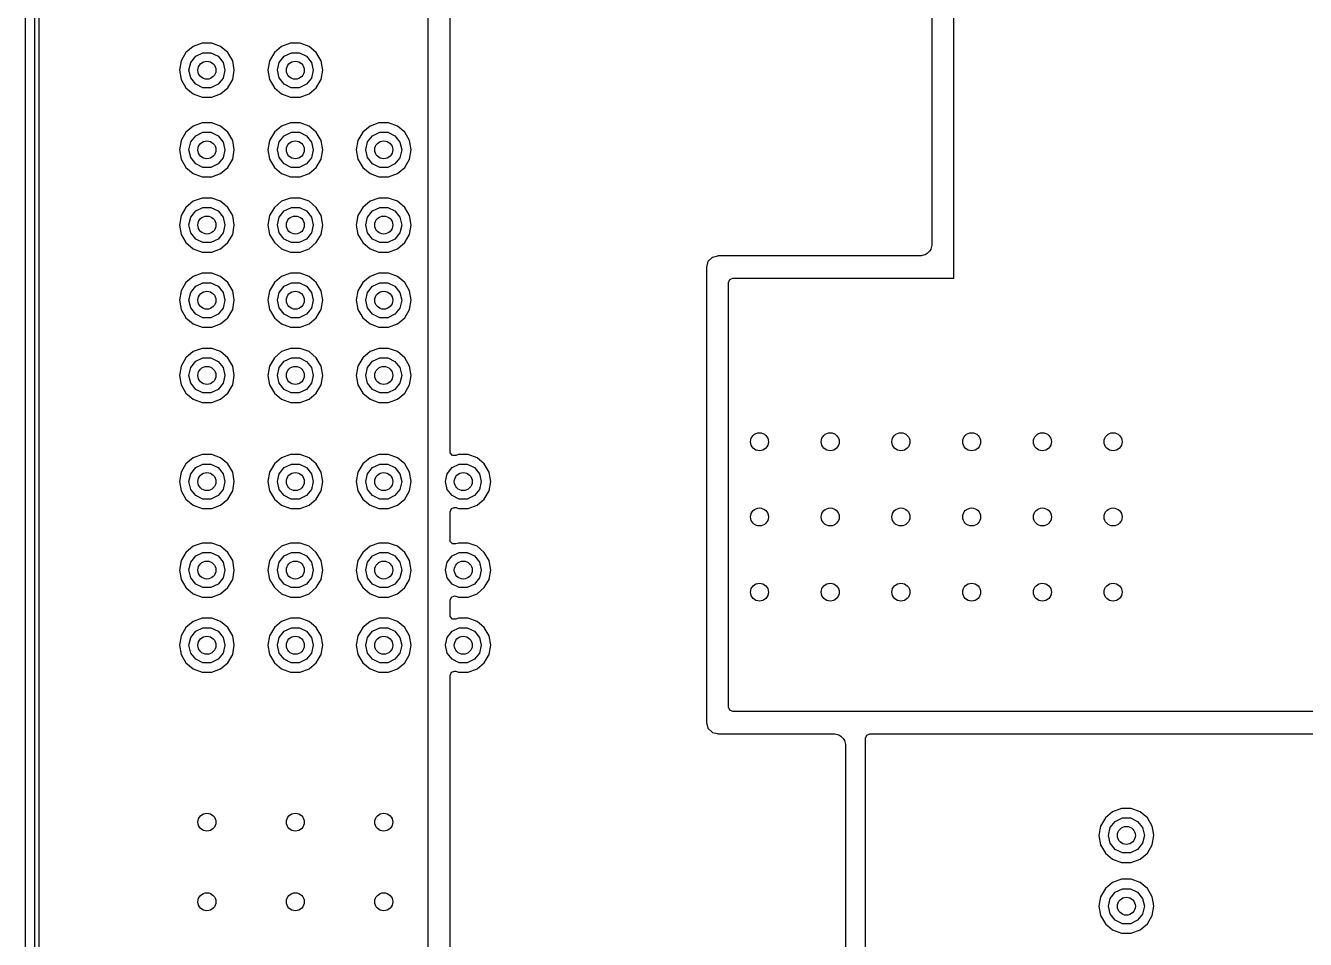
# Model space of a CAD drawing. Extents: x 2.01 to 4.77, y -4.11 to -1.35.
# Drawn here: x 2.014 to 2.584, y -2.916 to -2.51 of the extents above; entities that cross this region are included whole.
import ezdxf

# ---------------------------------------------------------------- set-up
doc = ezdxf.new("R2010")
doc.units = 0
doc.header["$MEASUREMENT"] = 0
doc.layers.add('BLACK', color=7, linetype='CONTINUOUS')

msp = doc.modelspace()

# ---------------------------------------------------------------- linework, layer by layer
at = {"layer": 'BLACK', "linetype": 'CONTINUOUS'}
for p, q in [((2.01374, -3.95082), (2.01374, -1.51381)), ((2.01768, -1.51381), (2.01768, -3.95082)), ((2.01971, -3.94988), (2.01971, -1.51476)), ((2.41733, -2.48025), (2.41732, -2.60695)), ((2.42717, -2.62205), (2.42717, -2.48621)), ((2.19291, -2.49177), (2.19291, -3.18152)), ((2.20276, -2.69916), (2.20276, -2.49823)), ((2.08839, -2.51896), (2.08514, -2.52168)), ((2.09237, -2.51751), (2.08839, -2.51896)), ((2.09661, -2.51751), (2.09237, -2.51751)), ((2.10059, -2.51896), (2.09661, -2.51751)), ((2.10384, -2.52168), (2.10059, -2.51896)), ((2.12776, -2.51896), (2.12451, -2.52168)), ((2.13174, -2.51751), (2.12776, -2.51896)), ((2.13598, -2.51751), (2.13174, -2.51751)), ((2.13996, -2.51896), (2.13598, -2.51751)), ((2.14321, -2.52168), (2.13996, -2.51896)), ((2.08514, -2.52168), (2.08302, -2.52535)), ((2.08729, -2.52605), (2.08951, -2.52327)), ((2.08951, -2.52327), (2.09272, -2.52173)), ((2.09272, -2.52173), (2.09627, -2.52173)), ((2.09627, -2.52173), (2.09948, -2.52328)), ((2.09948, -2.52328), (2.1017, -2.52606)), ((2.10596, -2.52535), (2.10384, -2.52168)), ((2.12451, -2.52168), (2.12239, -2.52535)), ((2.12666, -2.52605), (2.12888, -2.52327)), ((2.12888, -2.52327), (2.13209, -2.52173)), ((2.13209, -2.52173), (2.13564, -2.52173)), ((2.13564, -2.52173), (2.13885, -2.52328)), ((2.13885, -2.52328), (2.14107, -2.52606)), ((2.14533, -2.52535), (2.14321, -2.52168)), ((2.08302, -2.52535), (2.08228, -2.52953)), ((2.08228, -2.52953), (2.08302, -2.5337)), ((2.08649, -2.52951), (2.08729, -2.52605)), ((2.08727, -2.53298), (2.08649, -2.52951)), ((2.10249, -2.52956), (2.10168, -2.53302)), ((2.1017, -2.52606), (2.10249, -2.52953)), ((2.10249, -2.52953), (2.10249, -2.52956)), ((2.10669, -2.52953), (2.10596, -2.52535)), ((2.10596, -2.5337), (2.10669, -2.52953)), ((2.12239, -2.52535), (2.12165, -2.52953)), ((2.12165, -2.52953), (2.12239, -2.5337)), ((2.12586, -2.52951), (2.12666, -2.52605)), ((2.12664, -2.53298), (2.12586, -2.52951)), ((2.14186, -2.52956), (2.14105, -2.53302)), ((2.14107, -2.52606), (2.14186, -2.52953)), ((2.14186, -2.52953), (2.14186, -2.52956)), ((2.14606, -2.52953), (2.14533, -2.52535)), ((2.14533, -2.5337), (2.14606, -2.52953)), ((2.08302, -2.5337), (2.08514, -2.53737)), ((2.08949, -2.53577), (2.08727, -2.53298)), ((2.09269, -2.53732), (2.08949, -2.53577)), ((2.09946, -2.5358), (2.09625, -2.53733)), ((2.10168, -2.53302), (2.09946, -2.5358)), ((2.10384, -2.53737), (2.10596, -2.5337)), ((2.12239, -2.5337), (2.12451, -2.53737)), ((2.12886, -2.53577), (2.12664, -2.53298)), ((2.13206, -2.53732), (2.12886, -2.53577)), ((2.13883, -2.5358), (2.13562, -2.53733)), ((2.14105, -2.53302), (2.13883, -2.5358)), ((2.14321, -2.53737), (2.14533, -2.5337)), ((2.08514, -2.53737), (2.08839, -2.5401)), ((2.08839, -2.5401), (2.09237, -2.54155)), ((2.09237, -2.54155), (2.09661, -2.54155)), ((2.09625, -2.53733), (2.09269, -2.53732)), ((2.09661, -2.54155), (2.10059, -2.5401)), ((2.10059, -2.5401), (2.10384, -2.53737)), ((2.12451, -2.53737), (2.12776, -2.5401)), ((2.12776, -2.5401), (2.13174, -2.54155)), ((2.13174, -2.54155), (2.13598, -2.54155)), ((2.13562, -2.53733), (2.13206, -2.53732)), ((2.13598, -2.54155), (2.13996, -2.5401)), ((2.13996, -2.5401), (2.14321, -2.53737)), ((2.09237, -2.55294), (2.08839, -2.55439)), ((2.09661, -2.55294), (2.09237, -2.55294)), ((2.10059, -2.55439), (2.09661, -2.55294)), ((2.13174, -2.55294), (2.12776, -2.55439)), ((2.13598, -2.55294), (2.13174, -2.55294)), ((2.13996, -2.55439), (2.13598, -2.55294)), ((2.17111, -2.55294), (2.16713, -2.55439)), ((2.17535, -2.55294), (2.17111, -2.55294)), ((2.17933, -2.55439), (2.17535, -2.55294)), ((2.08514, -2.55712), (2.08302, -2.56079)), ((2.08839, -2.55439), (2.08514, -2.55712)), ((2.08729, -2.56148), (2.08951, -2.5587)), ((2.08951, -2.5587), (2.09272, -2.55716)), ((2.09272, -2.55716), (2.09627, -2.55716)), ((2.09627, -2.55716), (2.09948, -2.55871)), ((2.09948, -2.55871), (2.1017, -2.56149)), ((2.10384, -2.55712), (2.10059, -2.55439)), ((2.10596, -2.56079), (2.10384, -2.55712)), ((2.12451, -2.55712), (2.12239, -2.56079)), ((2.12776, -2.55439), (2.12451, -2.55712)), ((2.12666, -2.56148), (2.12888, -2.5587)), ((2.12888, -2.5587), (2.13209, -2.55716)), ((2.13209, -2.55716), (2.13564, -2.55716)), ((2.13564, -2.55716), (2.13885, -2.55871)), ((2.13885, -2.55871), (2.14107, -2.56149)), ((2.14321, -2.55712), (2.13996, -2.55439)), ((2.14533, -2.56079), (2.14321, -2.55712)), ((2.16388, -2.55712), (2.16176, -2.56079)), ((2.16713, -2.55439), (2.16388, -2.55712)), ((2.16603, -2.56148), (2.16825, -2.5587)), ((2.16825, -2.5587), (2.17146, -2.55716)), ((2.17146, -2.55716), (2.17501, -2.55716)), ((2.17501, -2.55716), (2.17822, -2.55871)), ((2.17822, -2.55871), (2.18044, -2.56149)), ((2.18258, -2.55712), (2.17933, -2.55439)), ((2.1847, -2.56079), (2.18258, -2.55712)), ((2.08302, -2.56079), (2.08228, -2.56496)), ((2.08649, -2.56495), (2.08729, -2.56148)), ((2.1017, -2.56149), (2.10249, -2.56496)), ((2.10669, -2.56496), (2.10596, -2.56079)), ((2.12239, -2.56079), (2.12165, -2.56496)), ((2.12586, -2.56495), (2.12666, -2.56148)), ((2.14107, -2.56149), (2.14186, -2.56496)), ((2.14606, -2.56496), (2.14533, -2.56079)), ((2.16176, -2.56079), (2.16102, -2.56496)), ((2.16523, -2.56495), (2.16603, -2.56148)), ((2.18044, -2.56149), (2.18123, -2.56496)), ((2.18543, -2.56496), (2.1847, -2.56079)), ((2.08228, -2.56496), (2.08302, -2.56914)), ((2.08302, -2.56914), (2.08514, -2.57281)), ((2.08727, -2.56842), (2.08649, -2.56495)), ((2.08949, -2.5712), (2.08727, -2.56842)), ((2.10168, -2.56846), (2.09946, -2.57123)), ((2.10249, -2.56499), (2.10168, -2.56846)), ((2.10249, -2.56496), (2.10249, -2.56499)), ((2.10384, -2.57281), (2.10596, -2.56914)), ((2.10596, -2.56914), (2.10669, -2.56496)), ((2.12165, -2.56496), (2.12239, -2.56914)), ((2.12239, -2.56914), (2.12451, -2.57281)), ((2.12664, -2.56842), (2.12586, -2.56495)), ((2.12886, -2.5712), (2.12664, -2.56842)), ((2.14105, -2.56846), (2.13883, -2.57123)), ((2.14186, -2.56499), (2.14105, -2.56846)), ((2.14186, -2.56496), (2.14186, -2.56499)), ((2.14321, -2.57281), (2.14533, -2.56914)), ((2.14533, -2.56914), (2.14606, -2.56496)), ((2.16102, -2.56496), (2.16176, -2.56914)), ((2.16176, -2.56914), (2.16388, -2.57281)), ((2.16601, -2.56842), (2.16523, -2.56495)), ((2.16823, -2.5712), (2.16601, -2.56842)), ((2.18042, -2.56846), (2.1782, -2.57123)), ((2.18123, -2.56499), (2.18042, -2.56846)), ((2.18123, -2.56496), (2.18123, -2.56499)), ((2.18258, -2.57281), (2.1847, -2.56914)), ((2.1847, -2.56914), (2.18543, -2.56496)), ((2.08514, -2.57281), (2.08839, -2.57553)), ((2.08839, -2.57553), (2.09237, -2.57698)), ((2.09269, -2.57276), (2.08949, -2.5712)), ((2.09625, -2.57276), (2.09269, -2.57276)), ((2.09946, -2.57123), (2.09625, -2.57276)), ((2.09661, -2.57698), (2.10059, -2.57553)), ((2.10059, -2.57553), (2.10384, -2.57281)), ((2.12451, -2.57281), (2.12776, -2.57553)), ((2.12776, -2.57553), (2.13174, -2.57698)), ((2.13206, -2.57276), (2.12886, -2.5712)), ((2.13562, -2.57276), (2.13206, -2.57276)), ((2.13883, -2.57123), (2.13562, -2.57276)), ((2.13598, -2.57698), (2.13996, -2.57553)), ((2.13996, -2.57553), (2.14321, -2.57281)), ((2.16388, -2.57281), (2.16713, -2.57553)), ((2.16713, -2.57553), (2.17111, -2.57698)), ((2.17143, -2.57276), (2.16823, -2.5712)), ((2.17499, -2.57276), (2.17143, -2.57276)), ((2.1782, -2.57123), (2.17499, -2.57276)), ((2.17535, -2.57698), (2.17933, -2.57553)), ((2.17933, -2.57553), (2.18258, -2.57281)), ((2.09237, -2.57698), (2.09661, -2.57698)), ((2.13174, -2.57698), (2.13598, -2.57698)), ((2.17111, -2.57698), (2.17535, -2.57698)), ((2.09237, -2.58641), (2.08839, -2.58786)), ((2.09661, -2.58641), (2.09237, -2.58641)), ((2.10059, -2.58786), (2.09661, -2.58641)), ((2.13174, -2.58641), (2.12776, -2.58786)), ((2.13598, -2.58641), (2.13174, -2.58641)), ((2.13996, -2.58786), (2.13598, -2.58641)), ((2.17111, -2.58641), (2.16713, -2.58786)), ((2.17535, -2.58641), (2.17111, -2.58641)), ((2.17933, -2.58786), (2.17535, -2.58641)), ((2.08514, -2.59058), (2.08302, -2.59425)), ((2.08839, -2.58786), (2.08514, -2.59058)), ((2.08729, -2.59494), (2.08951, -2.59216)), ((2.08951, -2.59216), (2.09272, -2.59062)), ((2.09272, -2.59062), (2.09627, -2.59063)), ((2.09627, -2.59063), (2.09948, -2.59217)), ((2.09948, -2.59217), (2.1017, -2.59496)), ((2.10384, -2.59058), (2.10059, -2.58786)), ((2.10596, -2.59425), (2.10384, -2.59058)), ((2.12451, -2.59058), (2.12239, -2.59425)), ((2.12776, -2.58786), (2.12451, -2.59058)), ((2.12666, -2.59494), (2.12888, -2.59216)), ((2.12888, -2.59216), (2.13209, -2.59062)), ((2.13209, -2.59062), (2.13564, -2.59063)), ((2.13564, -2.59063), (2.13885, -2.59217)), ((2.13885, -2.59217), (2.14107, -2.59496)), ((2.14321, -2.59058), (2.13996, -2.58786)), ((2.14533, -2.59425), (2.14321, -2.59058)), ((2.16388, -2.59058), (2.16176, -2.59425)), ((2.16713, -2.58786), (2.16388, -2.59058)), ((2.16603, -2.59494), (2.16825, -2.59216)), ((2.16825, -2.59216), (2.17146, -2.59062)), ((2.17146, -2.59062), (2.17501, -2.59063)), ((2.17501, -2.59063), (2.17822, -2.59217)), ((2.17822, -2.59217), (2.18044, -2.59496)), ((2.18258, -2.59058), (2.17933, -2.58786)), ((2.1847, -2.59425), (2.18258, -2.59058)), ((2.08302, -2.59425), (2.08228, -2.59843)), ((2.08228, -2.59843), (2.08302, -2.6026)), ((2.08649, -2.59841), (2.08729, -2.59494)), ((2.08727, -2.60188), (2.08649, -2.59841)), ((2.10249, -2.59845), (2.10168, -2.60192)), ((2.1017, -2.59496), (2.10249, -2.59843)), ((2.10249, -2.59843), (2.10249, -2.59845)), ((2.10669, -2.59843), (2.10596, -2.59425)), ((2.10596, -2.6026), (2.10669, -2.59843)), ((2.12239, -2.59425), (2.12165, -2.59843)), ((2.12165, -2.59843), (2.12239, -2.6026)), ((2.12586, -2.59841), (2.12666, -2.59494)), ((2.12664, -2.60188), (2.12586, -2.59841)), ((2.14186, -2.59845), (2.14105, -2.60192)), ((2.14107, -2.59496), (2.14186, -2.59843)), ((2.14186, -2.59843), (2.14186, -2.59845)), ((2.14606, -2.59843), (2.14533, -2.59425)), ((2.14533, -2.6026), (2.14606, -2.59843)), ((2.16176, -2.59425), (2.16102, -2.59843)), ((2.16102, -2.59843), (2.16176, -2.6026)), ((2.16523, -2.59841), (2.16603, -2.59494)), ((2.16601, -2.60188), (2.16523, -2.59841)), ((2.18123, -2.59845), (2.18042, -2.60192)), ((2.18044, -2.59496), (2.18123, -2.59843)), ((2.18123, -2.59843), (2.18123, -2.59845)), ((2.18543, -2.59843), (2.1847, -2.59425)), ((2.1847, -2.6026), (2.18543, -2.59843)), ((2.08302, -2.6026), (2.08514, -2.60627)), ((2.08949, -2.60467), (2.08727, -2.60188)), ((2.10168, -2.60192), (2.09946, -2.60469)), ((2.10384, -2.60627), (2.10596, -2.6026)), ((2.12239, -2.6026), (2.12451, -2.60627)), ((2.12886, -2.60467), (2.12664, -2.60188)), ((2.14105, -2.60192), (2.13883, -2.60469)), ((2.14321, -2.60627), (2.14533, -2.6026)), ((2.16176, -2.6026), (2.16388, -2.60627)), ((2.16823, -2.60467), (2.16601, -2.60188)), ((2.18042, -2.60192), (2.1782, -2.60469)), ((2.18258, -2.60627), (2.1847, -2.6026)), ((2.08514, -2.60627), (2.08839, -2.609)), ((2.08839, -2.609), (2.09237, -2.61044)), ((2.09269, -2.60622), (2.08949, -2.60467)), ((2.09625, -2.60623), (2.09269, -2.60622)), ((2.09946, -2.60469), (2.09625, -2.60623)), ((2.09661, -2.61044), (2.10059, -2.609)), ((2.10059, -2.609), (2.10384, -2.60627)), ((2.12451, -2.60627), (2.12776, -2.609)), ((2.12776, -2.609), (2.13174, -2.61044)), ((2.13206, -2.60622), (2.12886, -2.60467)), ((2.13562, -2.60623), (2.13206, -2.60622)), ((2.13883, -2.60469), (2.13562, -2.60623)), ((2.13598, -2.61044), (2.13996, -2.609)), ((2.13996, -2.609), (2.14321, -2.60627)), ((2.16388, -2.60627), (2.16713, -2.609)), ((2.16713, -2.609), (2.17111, -2.61044)), ((2.17143, -2.60622), (2.16823, -2.60467)), ((2.17499, -2.60623), (2.17143, -2.60622)), ((2.1782, -2.60469), (2.17499, -2.60623)), ((2.17535, -2.61044), (2.17933, -2.609)), ((2.17933, -2.609), (2.18258, -2.60627)), ((2.41628, -2.61008), (2.41519, -2.61116)), ((2.41679, -2.6092), (2.41628, -2.61008)), ((2.41726, -2.60745), (2.41679, -2.6092)), ((2.41732, -2.60695), (2.41726, -2.60745)), ((2.09237, -2.61044), (2.09661, -2.61044)), ((2.13174, -2.61044), (2.13598, -2.61044)), ((2.17111, -2.61044), (2.17535, -2.61044)), ((2.31761, -2.6147), (2.31694, -2.6172)), ((2.31944, -2.61287), (2.31761, -2.6147)), ((2.31969, -2.61281), (2.31944, -2.61287)), ((2.32181, -2.61224), (2.31969, -2.61281)), ((2.32194, -2.6122), (2.32181, -2.61224)), ((2.32181, -2.61224), (2.32181, -2.61224)), ((2.35199, -2.6122), (2.32194, -2.6122)), ((2.41206, -2.6122), (2.35199, -2.6122)), ((2.41257, -2.61214), (2.41206, -2.6122)), ((2.41366, -2.61185), (2.41257, -2.61214)), ((2.41432, -2.61167), (2.41366, -2.61185)), ((2.41519, -2.61116), (2.41432, -2.61167)), ((2.08839, -2.62132), (2.08514, -2.62404)), ((2.09237, -2.61987), (2.08839, -2.62132)), ((2.09661, -2.61987), (2.09237, -2.61987)), ((2.10059, -2.62132), (2.09661, -2.61987)), ((2.10384, -2.62404), (2.10059, -2.62132)), ((2.12776, -2.62132), (2.12451, -2.62404)), ((2.13174, -2.61987), (2.12776, -2.62132)), ((2.13598, -2.61987), (2.13174, -2.61987)), ((2.13996, -2.62132), (2.13598, -2.61987)), ((2.14321, -2.62404), (2.13996, -2.62132)), ((2.16713, -2.62132), (2.16388, -2.62404)), ((2.17111, -2.61987), (2.16713, -2.62132)), ((2.17535, -2.61987), (2.17111, -2.61987)), ((2.17933, -2.62132), (2.17535, -2.61987)), ((2.18258, -2.62404), (2.17933, -2.62132)), ((2.31694, -2.61733), (2.31693, -2.79749)), ((2.31694, -2.6172), (2.31694, -2.61733)), ((2.08514, -2.62404), (2.08302, -2.62772)), ((2.08729, -2.62841), (2.08951, -2.62563)), ((2.08951, -2.62563), (2.09272, -2.62409)), ((2.09272, -2.62409), (2.09627, -2.62409)), ((2.09627, -2.62409), (2.09948, -2.62564)), ((2.09948, -2.62564), (2.1017, -2.62842)), ((2.10596, -2.62772), (2.10384, -2.62404)), ((2.12451, -2.62404), (2.12239, -2.62772)), ((2.12666, -2.62841), (2.12888, -2.62563)), ((2.12888, -2.62563), (2.13209, -2.62409)), ((2.13209, -2.62409), (2.13564, -2.62409)), ((2.13564, -2.62409), (2.13885, -2.62564)), ((2.13885, -2.62564), (2.14107, -2.62842)), ((2.14533, -2.62772), (2.14321, -2.62404)), ((2.16388, -2.62404), (2.16176, -2.62772)), ((2.16603, -2.62841), (2.16825, -2.62563)), ((2.16825, -2.62563), (2.17146, -2.62409)), ((2.17146, -2.62409), (2.17501, -2.62409)), ((2.17501, -2.62409), (2.17822, -2.62564)), ((2.17822, -2.62564), (2.18044, -2.62842)), ((2.1847, -2.62772), (2.18258, -2.62404)), ((2.32677, -2.62401), (2.32735, -2.62262)), ((2.32677, -2.69882), (2.32677, -2.62401)), ((2.32735, -2.62262), (2.32873, -2.62205)), ((2.32873, -2.62205), (2.42717, -2.62205)), ((2.08302, -2.62772), (2.08228, -2.63189)), ((2.08228, -2.63189), (2.08302, -2.63606)), ((2.08649, -2.63188), (2.08729, -2.62841)), ((2.08727, -2.63535), (2.08649, -2.63188)), ((2.10249, -2.63192), (2.10168, -2.63538)), ((2.1017, -2.62842), (2.10249, -2.63189)), ((2.10249, -2.63189), (2.10249, -2.63192)), ((2.10669, -2.63189), (2.10596, -2.62772)), ((2.10596, -2.63606), (2.10669, -2.63189)), ((2.12239, -2.62772), (2.12165, -2.63189)), ((2.12165, -2.63189), (2.12239, -2.63606)), ((2.12586, -2.63188), (2.12666, -2.62841)), ((2.12664, -2.63535), (2.12586, -2.63188)), ((2.14186, -2.63192), (2.14105, -2.63538)), ((2.14107, -2.62842), (2.14186, -2.63189)), ((2.14186, -2.63189), (2.14186, -2.63192)), ((2.14606, -2.63189), (2.14533, -2.62772)), ((2.14533, -2.63606), (2.14606, -2.63189)), ((2.16176, -2.62772), (2.16102, -2.63189)), ((2.16102, -2.63189), (2.16176, -2.63606)), ((2.16523, -2.63188), (2.16603, -2.62841)), ((2.16601, -2.63535), (2.16523, -2.63188)), ((2.18123, -2.63192), (2.18042, -2.63538)), ((2.18044, -2.62842), (2.18123, -2.63189)), ((2.18123, -2.63189), (2.18123, -2.63192)), ((2.18543, -2.63189), (2.1847, -2.62772)), ((2.1847, -2.63606), (2.18543, -2.63189)), ((2.08302, -2.63606), (2.08514, -2.63974)), ((2.08949, -2.63813), (2.08727, -2.63535)), ((2.09269, -2.63968), (2.08949, -2.63813)), ((2.09946, -2.63816), (2.09625, -2.63969)), ((2.10168, -2.63538), (2.09946, -2.63816)), ((2.10384, -2.63974), (2.10596, -2.63606)), ((2.12239, -2.63606), (2.12451, -2.63974)), ((2.12886, -2.63813), (2.12664, -2.63535)), ((2.13206, -2.63968), (2.12886, -2.63813)), ((2.13883, -2.63816), (2.13562, -2.63969)), ((2.14105, -2.63538), (2.13883, -2.63816)), ((2.14321, -2.63974), (2.14533, -2.63606)), ((2.16176, -2.63606), (2.16388, -2.63974)), ((2.16823, -2.63813), (2.16601, -2.63535)), ((2.17143, -2.63968), (2.16823, -2.63813)), ((2.1782, -2.63816), (2.17499, -2.63969)), ((2.18042, -2.63538), (2.1782, -2.63816)), ((2.18258, -2.63974), (2.1847, -2.63606)), ((2.08514, -2.63974), (2.08839, -2.64246)), ((2.08839, -2.64246), (2.09237, -2.64391)), ((2.09237, -2.64391), (2.09661, -2.64391)), ((2.09625, -2.63969), (2.09269, -2.63968)), ((2.09661, -2.64391), (2.10059, -2.64246)), ((2.10059, -2.64246), (2.10384, -2.63974)), ((2.12451, -2.63974), (2.12776, -2.64246)), ((2.12776, -2.64246), (2.13174, -2.64391)), ((2.13174, -2.64391), (2.13598, -2.64391)), ((2.13562, -2.63969), (2.13206, -2.63968)), ((2.13598, -2.64391), (2.13996, -2.64246)), ((2.13996, -2.64246), (2.14321, -2.63974)), ((2.16388, -2.63974), (2.16713, -2.64246)), ((2.16713, -2.64246), (2.17111, -2.64391)), ((2.17111, -2.64391), (2.17535, -2.64391)), ((2.17499, -2.63969), (2.17143, -2.63968)), ((2.17535, -2.64391), (2.17933, -2.64246)), ((2.17933, -2.64246), (2.18258, -2.63974)), ((2.08839, -2.65478), (2.08514, -2.65751)), ((2.09237, -2.65333), (2.08839, -2.65478)), ((2.09661, -2.65333), (2.09237, -2.65333)), ((2.10059, -2.65478), (2.09661, -2.65333)), ((2.10384, -2.65751), (2.10059, -2.65478)), ((2.12776, -2.65478), (2.12451, -2.65751)), ((2.13174, -2.65333), (2.12776, -2.65478)), ((2.13598, -2.65333), (2.13174, -2.65333)), ((2.13996, -2.65478), (2.13598, -2.65333)), ((2.14321, -2.65751), (2.13996, -2.65478)), ((2.16713, -2.65478), (2.16388, -2.65751)), ((2.17111, -2.65333), (2.16713, -2.65478)), ((2.17535, -2.65333), (2.17111, -2.65333)), ((2.17933, -2.65478), (2.17535, -2.65333)), ((2.18258, -2.65751), (2.17933, -2.65478)), ((2.08302, -2.66118), (2.08228, -2.66535)), ((2.08514, -2.65751), (2.08302, -2.66118)), ((2.08729, -2.66187), (2.08951, -2.65909)), ((2.08951, -2.65909), (2.09272, -2.65755)), ((2.09272, -2.65755), (2.09627, -2.65756)), ((2.09627, -2.65756), (2.09948, -2.6591)), ((2.09948, -2.6591), (2.1017, -2.66189)), ((2.10596, -2.66118), (2.10384, -2.65751)), ((2.10669, -2.66535), (2.10596, -2.66118)), ((2.12239, -2.66118), (2.12165, -2.66535)), ((2.12451, -2.65751), (2.12239, -2.66118)), ((2.12666, -2.66187), (2.12888, -2.65909)), ((2.12888, -2.65909), (2.13209, -2.65755)), ((2.13209, -2.65755), (2.13564, -2.65756)), ((2.13564, -2.65756), (2.13885, -2.6591)), ((2.13885, -2.6591), (2.14107, -2.66189)), ((2.14533, -2.66118), (2.14321, -2.65751)), ((2.14606, -2.66535), (2.14533, -2.66118)), ((2.16176, -2.66118), (2.16102, -2.66535)), ((2.16388, -2.65751), (2.16176, -2.66118)), ((2.16603, -2.66187), (2.16825, -2.65909)), ((2.16825, -2.65909), (2.17146, -2.65755)), ((2.17146, -2.65755), (2.17501, -2.65756)), ((2.17501, -2.65756), (2.17822, -2.6591)), ((2.17822, -2.6591), (2.18044, -2.66189)), ((2.1847, -2.66118), (2.18258, -2.65751)), ((2.18543, -2.66535), (2.1847, -2.66118)), ((2.08228, -2.66535), (2.08302, -2.66953)), ((2.08649, -2.66534), (2.08729, -2.66187)), ((2.08727, -2.66881), (2.08649, -2.66534)), ((2.10249, -2.66538), (2.10168, -2.66885)), ((2.1017, -2.66189), (2.10249, -2.66535)), ((2.10249, -2.66535), (2.10249, -2.66538)), ((2.10596, -2.66953), (2.10669, -2.66535)), ((2.12165, -2.66535), (2.12239, -2.66953)), ((2.12586, -2.66534), (2.12666, -2.66187)), ((2.12664, -2.66881), (2.12586, -2.66534)), ((2.14186, -2.66538), (2.14105, -2.66885)), ((2.14107, -2.66189), (2.14186, -2.66535)), ((2.14186, -2.66535), (2.14186, -2.66538)), ((2.14533, -2.66953), (2.14606, -2.66535)), ((2.16102, -2.66535), (2.16176, -2.66953)), ((2.16523, -2.66534), (2.16603, -2.66187)), ((2.16601, -2.66881), (2.16523, -2.66534)), ((2.18123, -2.66538), (2.18042, -2.66885)), ((2.18044, -2.66189), (2.18123, -2.66535)), ((2.18123, -2.66535), (2.18123, -2.66538)), ((2.1847, -2.66953), (2.18543, -2.66535)), ((2.08302, -2.66953), (2.08514, -2.6732)), ((2.08949, -2.6716), (2.08727, -2.66881)), ((2.09269, -2.67315), (2.08949, -2.6716)), ((2.09946, -2.67162), (2.09625, -2.67316)), ((2.10168, -2.66885), (2.09946, -2.67162)), ((2.10384, -2.6732), (2.10596, -2.66953)), ((2.12239, -2.66953), (2.12451, -2.6732)), ((2.12886, -2.6716), (2.12664, -2.66881)), ((2.13206, -2.67315), (2.12886, -2.6716)), ((2.13883, -2.67162), (2.13562, -2.67316)), ((2.14105, -2.66885), (2.13883, -2.67162)), ((2.14321, -2.6732), (2.14533, -2.66953)), ((2.16176, -2.66953), (2.16388, -2.6732)), ((2.16823, -2.6716), (2.16601, -2.66881)), ((2.17143, -2.67315), (2.16823, -2.6716)), ((2.1782, -2.67162), (2.17499, -2.67316)), ((2.18042, -2.66885), (2.1782, -2.67162)), ((2.18258, -2.6732), (2.1847, -2.66953)), ((2.08514, -2.6732), (2.08839, -2.67592)), ((2.08839, -2.67592), (2.09237, -2.67737)), ((2.09237, -2.67737), (2.09661, -2.67737)), ((2.09625, -2.67316), (2.09269, -2.67315)), ((2.09661, -2.67737), (2.10059, -2.67592)), ((2.10059, -2.67592), (2.10384, -2.6732)), ((2.12451, -2.6732), (2.12776, -2.67592)), ((2.12776, -2.67592), (2.13174, -2.67737)), ((2.13174, -2.67737), (2.13598, -2.67737)), ((2.13562, -2.67316), (2.13206, -2.67315)), ((2.13598, -2.67737), (2.13996, -2.67592)), ((2.13996, -2.67592), (2.14321, -2.6732)), ((2.16388, -2.6732), (2.16713, -2.67592)), ((2.16713, -2.67592), (2.17111, -2.67737)), ((2.17111, -2.67737), (2.17535, -2.67737)), ((2.17499, -2.67316), (2.17143, -2.67315)), ((2.17535, -2.67737), (2.17933, -2.67592)), ((2.17933, -2.67592), (2.18258, -2.6732)), ((2.09237, -2.70058), (2.08839, -2.70203)), ((2.09661, -2.70058), (2.09237, -2.70058)), ((2.10059, -2.70203), (2.09661, -2.70058)), ((2.13174, -2.70058), (2.12776, -2.70203)), ((2.13598, -2.70058), (2.13174, -2.70058)), ((2.13996, -2.70203), (2.13598, -2.70058)), ((2.17111, -2.70058), (2.16713, -2.70203)), ((2.17535, -2.70058), (2.17111, -2.70058)), ((2.17933, -2.70203), (2.17535, -2.70058)), ((2.20287, -2.69983), (2.20276, -2.69916)), ((2.20389, -2.70093), (2.20287, -2.69983)), ((2.20539, -2.701), (2.20389, -2.70093)), ((2.20654, -2.70058), (2.20539, -2.701)), ((2.21078, -2.70058), (2.20654, -2.70058)), ((2.21476, -2.70203), (2.21078, -2.70058)), ((2.32677, -2.73425), (2.32677, -2.69882)), ((2.08514, -2.70475), (2.08302, -2.70842)), ((2.08839, -2.70203), (2.08514, -2.70475)), ((2.08729, -2.70912), (2.08951, -2.70634)), ((2.08951, -2.70634), (2.09272, -2.7048)), ((2.09272, -2.7048), (2.09627, -2.7048)), ((2.09627, -2.7048), (2.09948, -2.70635)), ((2.09948, -2.70635), (2.1017, -2.70913)), ((2.10384, -2.70475), (2.10059, -2.70203)), ((2.10596, -2.70842), (2.10384, -2.70475)), ((2.12451, -2.70475), (2.12239, -2.70842)), ((2.12776, -2.70203), (2.12451, -2.70475)), ((2.12666, -2.70912), (2.12888, -2.70634)), ((2.12888, -2.70634), (2.13209, -2.7048)), ((2.13209, -2.7048), (2.13564, -2.7048)), ((2.13564, -2.7048), (2.13885, -2.70635)), ((2.13885, -2.70635), (2.14107, -2.70913)), ((2.14321, -2.70475), (2.13996, -2.70203)), ((2.14533, -2.70842), (2.14321, -2.70475)), ((2.16388, -2.70475), (2.16176, -2.70842)), ((2.16713, -2.70203), (2.16388, -2.70475)), ((2.16603, -2.70912), (2.16825, -2.70634)), ((2.16825, -2.70634), (2.17146, -2.7048)), ((2.17146, -2.7048), (2.17501, -2.7048)), ((2.17501, -2.7048), (2.17822, -2.70635)), ((2.17822, -2.70635), (2.18044, -2.70913)), ((2.18258, -2.70475), (2.17933, -2.70203)), ((2.1847, -2.70842), (2.18258, -2.70475)), ((2.20146, -2.70912), (2.20368, -2.70634)), ((2.20368, -2.70634), (2.20689, -2.7048)), ((2.20689, -2.7048), (2.21045, -2.7048)), ((2.21045, -2.7048), (2.21365, -2.70635)), ((2.21365, -2.70635), (2.21587, -2.70913)), ((2.21801, -2.70475), (2.21476, -2.70203)), ((2.22013, -2.70842), (2.21801, -2.70475)), ((2.08302, -2.70842), (2.08228, -2.7126)), ((2.08228, -2.7126), (2.08302, -2.71677)), ((2.08649, -2.71258), (2.08729, -2.70912)), ((2.08727, -2.71606), (2.08649, -2.71258)), ((2.10249, -2.71263), (2.10168, -2.71609)), ((2.1017, -2.70913), (2.10249, -2.7126)), ((2.10249, -2.7126), (2.10249, -2.71263)), ((2.10669, -2.7126), (2.10596, -2.70842)), ((2.10596, -2.71677), (2.10669, -2.7126)), ((2.12239, -2.70842), (2.12165, -2.7126)), ((2.12165, -2.7126), (2.12239, -2.71677)), ((2.12586, -2.71258), (2.12666, -2.70912)), ((2.12664, -2.71606), (2.12586, -2.71258)), ((2.14186, -2.71263), (2.14105, -2.71609)), ((2.14107, -2.70913), (2.14186, -2.7126)), ((2.14186, -2.7126), (2.14186, -2.71263)), ((2.14606, -2.7126), (2.14533, -2.70842)), ((2.14533, -2.71677), (2.14606, -2.7126)), ((2.16176, -2.70842), (2.16102, -2.7126)), ((2.16102, -2.7126), (2.16176, -2.71677)), ((2.16523, -2.71258), (2.16603, -2.70912)), ((2.16601, -2.71606), (2.16523, -2.71258)), ((2.18123, -2.71263), (2.18042, -2.71609)), ((2.18044, -2.70913), (2.18123, -2.7126)), ((2.18123, -2.7126), (2.18123, -2.71263)), ((2.18543, -2.7126), (2.1847, -2.70842)), ((2.1847, -2.71677), (2.18543, -2.7126)), ((2.20066, -2.71258), (2.20146, -2.70912)), ((2.20145, -2.71606), (2.20066, -2.71258)), ((2.21666, -2.71263), (2.21586, -2.71609)), ((2.21587, -2.70913), (2.21666, -2.7126)), ((2.21666, -2.7126), (2.21666, -2.71263)), ((2.22087, -2.7126), (2.22013, -2.70842)), ((2.22013, -2.71677), (2.22087, -2.7126)), ((2.08302, -2.71677), (2.08514, -2.72044)), ((2.08949, -2.71884), (2.08727, -2.71606)), ((2.10168, -2.71609), (2.09946, -2.71887)), ((2.10384, -2.72044), (2.10596, -2.71677)), ((2.12239, -2.71677), (2.12451, -2.72044)), ((2.12886, -2.71884), (2.12664, -2.71606)), ((2.14105, -2.71609), (2.13883, -2.71887)), ((2.14321, -2.72044), (2.14533, -2.71677)), ((2.16176, -2.71677), (2.16388, -2.72044)), ((2.16823, -2.71884), (2.16601, -2.71606)), ((2.18042, -2.71609), (2.1782, -2.71887)), ((2.18258, -2.72044), (2.1847, -2.71677)), ((2.20366, -2.71884), (2.20145, -2.71606)), ((2.21586, -2.71609), (2.21363, -2.71887)), ((2.21801, -2.72044), (2.22013, -2.71677)), ((2.08514, -2.72044), (2.08839, -2.72317)), ((2.08839, -2.72317), (2.09237, -2.72462)), ((2.09269, -2.72039), (2.08949, -2.71884)), ((2.09625, -2.7204), (2.09269, -2.72039)), ((2.09946, -2.71887), (2.09625, -2.7204)), ((2.09661, -2.72462), (2.10059, -2.72317)), ((2.10059, -2.72317), (2.10384, -2.72044)), ((2.12451, -2.72044), (2.12776, -2.72317)), ((2.12776, -2.72317), (2.13174, -2.72462)), ((2.13206, -2.72039), (2.12886, -2.71884)), ((2.13562, -2.7204), (2.13206, -2.72039)), ((2.13883, -2.71887), (2.13562, -2.7204)), ((2.13598, -2.72462), (2.13996, -2.72317)), ((2.13996, -2.72317), (2.14321, -2.72044)), ((2.16388, -2.72044), (2.16713, -2.72317)), ((2.16713, -2.72317), (2.17111, -2.72462)), ((2.17143, -2.72039), (2.16823, -2.71884)), ((2.17499, -2.7204), (2.17143, -2.72039)), ((2.1782, -2.71887), (2.17499, -2.7204)), ((2.17535, -2.72462), (2.17933, -2.72317)), ((2.17933, -2.72317), (2.18258, -2.72044)), ((2.20333, -2.72465), (2.20472, -2.72408)), ((2.20686, -2.72039), (2.20366, -2.71884)), ((2.20472, -2.72408), (2.20539, -2.7242)), ((2.20539, -2.7242), (2.20654, -2.72462)), ((2.21042, -2.7204), (2.20686, -2.72039)), ((2.21363, -2.71887), (2.21042, -2.7204)), ((2.21078, -2.72462), (2.21476, -2.72317)), ((2.21476, -2.72317), (2.21801, -2.72044)), ((2.09237, -2.72462), (2.09661, -2.72462)), ((2.13174, -2.72462), (2.13598, -2.72462)), ((2.17111, -2.72462), (2.17535, -2.72462)), ((2.20276, -2.72604), (2.20333, -2.72465)), ((2.20276, -2.73853), (2.20276, -2.72604)), ((2.20654, -2.72462), (2.21078, -2.72462)), ((2.32677, -2.813), (2.32677, -2.73425)), ((2.09237, -2.73995), (2.08839, -2.7414)), ((2.09661, -2.73995), (2.09237, -2.73995)), ((2.10059, -2.7414), (2.09661, -2.73995)), ((2.13174, -2.73995), (2.12776, -2.7414)), ((2.13598, -2.73995), (2.13174, -2.73995)), ((2.13996, -2.7414), (2.13598, -2.73995)), ((2.17111, -2.73995), (2.16713, -2.7414)), ((2.17535, -2.73995), (2.17111, -2.73995)), ((2.17933, -2.7414), (2.17535, -2.73995)), ((2.20287, -2.7392), (2.20276, -2.73853)), ((2.20389, -2.7403), (2.20287, -2.7392)), ((2.20539, -2.74037), (2.20389, -2.7403)), ((2.20654, -2.73995), (2.20539, -2.74037)), ((2.21078, -2.73995), (2.20654, -2.73995)), ((2.21476, -2.7414), (2.21078, -2.73995)), ((2.08514, -2.74412), (2.08302, -2.74779)), ((2.08839, -2.7414), (2.08514, -2.74412)), ((2.08729, -2.74849), (2.08951, -2.74571)), ((2.08951, -2.74571), (2.09272, -2.74417)), ((2.09272, -2.74417), (2.09627, -2.74417)), ((2.09627, -2.74417), (2.09948, -2.74572)), ((2.09948, -2.74572), (2.1017, -2.7485)), ((2.10384, -2.74412), (2.10059, -2.7414)), ((2.10596, -2.74779), (2.10384, -2.74412)), ((2.12451, -2.74412), (2.12239, -2.74779)), ((2.12776, -2.7414), (2.12451, -2.74412)), ((2.12666, -2.74849), (2.12888, -2.74571)), ((2.12888, -2.74571), (2.13209, -2.74417)), ((2.13209, -2.74417), (2.13564, -2.74417)), ((2.13564, -2.74417), (2.13885, -2.74572)), ((2.13885, -2.74572), (2.14107, -2.7485)), ((2.14321, -2.74412), (2.13996, -2.7414)), ((2.14533, -2.74779), (2.14321, -2.74412)), ((2.16388, -2.74412), (2.16176, -2.74779)), ((2.16713, -2.7414), (2.16388, -2.74412)), ((2.16603, -2.74849), (2.16825, -2.74571)), ((2.16825, -2.74571), (2.17146, -2.74417)), ((2.17146, -2.74417), (2.17501, -2.74417)), ((2.17501, -2.74417), (2.17822, -2.74572)), ((2.17822, -2.74572), (2.18044, -2.7485)), ((2.18258, -2.74412), (2.17933, -2.7414)), ((2.1847, -2.74779), (2.18258, -2.74412)), ((2.20146, -2.74849), (2.20368, -2.74571)), ((2.20368, -2.74571), (2.20689, -2.74417)), ((2.20689, -2.74417), (2.21045, -2.74417)), ((2.21045, -2.74417), (2.21365, -2.74572)), ((2.21365, -2.74572), (2.21587, -2.7485)), ((2.21801, -2.74412), (2.21476, -2.7414)), ((2.22013, -2.74779), (2.21801, -2.74412)), ((2.08302, -2.74779), (2.08228, -2.75197)), ((2.08228, -2.75197), (2.08302, -2.75614)), ((2.08649, -2.75195), (2.08729, -2.74849)), ((2.08727, -2.75543), (2.08649, -2.75195)), ((2.10249, -2.752), (2.10168, -2.75546)), ((2.1017, -2.7485), (2.10249, -2.75197)), ((2.10249, -2.75197), (2.10249, -2.752)), ((2.10669, -2.75197), (2.10596, -2.74779)), ((2.10596, -2.75614), (2.10669, -2.75197)), ((2.12239, -2.74779), (2.12165, -2.75197)), ((2.12165, -2.75197), (2.12239, -2.75614)), ((2.12586, -2.75195), (2.12666, -2.74849)), ((2.12664, -2.75543), (2.12586, -2.75195)), ((2.14186, -2.752), (2.14105, -2.75546)), ((2.14107, -2.7485), (2.14186, -2.75197)), ((2.14186, -2.75197), (2.14186, -2.752)), ((2.14606, -2.75197), (2.14533, -2.74779)), ((2.14533, -2.75614), (2.14606, -2.75197)), ((2.16176, -2.74779), (2.16102, -2.75197)), ((2.16102, -2.75197), (2.16176, -2.75614)), ((2.16523, -2.75195), (2.16603, -2.74849)), ((2.16601, -2.75543), (2.16523, -2.75195)), ((2.18123, -2.752), (2.18042, -2.75546)), ((2.18044, -2.7485), (2.18123, -2.75197)), ((2.18123, -2.75197), (2.18123, -2.752)), ((2.18543, -2.75197), (2.1847, -2.74779)), ((2.1847, -2.75614), (2.18543, -2.75197)), ((2.20066, -2.75195), (2.20146, -2.74849)), ((2.20145, -2.75543), (2.20066, -2.75195)), ((2.21666, -2.752), (2.21586, -2.75546)), ((2.21587, -2.7485), (2.21666, -2.75197)), ((2.21666, -2.75197), (2.21666, -2.752)), ((2.22087, -2.75197), (2.22013, -2.74779)), ((2.22013, -2.75614), (2.22087, -2.75197)), ((2.08302, -2.75614), (2.08514, -2.75981)), ((2.08949, -2.75821), (2.08727, -2.75543)), ((2.09269, -2.75976), (2.08949, -2.75821)), ((2.09946, -2.75824), (2.09625, -2.75977)), ((2.10168, -2.75546), (2.09946, -2.75824)), ((2.10384, -2.75981), (2.10596, -2.75614)), ((2.12239, -2.75614), (2.12451, -2.75981)), ((2.12886, -2.75821), (2.12664, -2.75543)), ((2.13206, -2.75976), (2.12886, -2.75821)), ((2.13883, -2.75824), (2.13562, -2.75977)), ((2.14105, -2.75546), (2.13883, -2.75824)), ((2.14321, -2.75981), (2.14533, -2.75614)), ((2.16176, -2.75614), (2.16388, -2.75981)), ((2.16823, -2.75821), (2.16601, -2.75543)), ((2.17143, -2.75976), (2.16823, -2.75821)), ((2.1782, -2.75824), (2.17499, -2.75977)), ((2.18042, -2.75546), (2.1782, -2.75824)), ((2.18258, -2.75981), (2.1847, -2.75614)), ((2.20366, -2.75821), (2.20145, -2.75543)), ((2.20686, -2.75976), (2.20366, -2.75821)), ((2.21363, -2.75824), (2.21042, -2.75977)), ((2.21586, -2.75546), (2.21363, -2.75824)), ((2.21801, -2.75981), (2.22013, -2.75614)), ((2.08514, -2.75981), (2.08839, -2.76254)), ((2.08839, -2.76254), (2.09237, -2.76399)), ((2.09237, -2.76399), (2.09661, -2.76399)), ((2.09625, -2.75977), (2.09269, -2.75976)), ((2.09661, -2.76399), (2.10059, -2.76254)), ((2.10059, -2.76254), (2.10384, -2.75981)), ((2.12451, -2.75981), (2.12776, -2.76254)), ((2.12776, -2.76254), (2.13174, -2.76399)), ((2.13174, -2.76399), (2.13598, -2.76399)), ((2.13562, -2.75977), (2.13206, -2.75976)), ((2.13598, -2.76399), (2.13996, -2.76254)), ((2.13996, -2.76254), (2.14321, -2.75981)), ((2.16388, -2.75981), (2.16713, -2.76254)), ((2.16713, -2.76254), (2.17111, -2.76399)), ((2.17111, -2.76399), (2.17535, -2.76399)), ((2.17499, -2.75977), (2.17143, -2.75976)), ((2.17535, -2.76399), (2.17933, -2.76254)), ((2.17933, -2.76254), (2.18258, -2.75981)), ((2.20276, -2.76541), (2.20333, -2.76402)), ((2.20333, -2.76402), (2.20472, -2.76345)), ((2.20472, -2.76345), (2.20539, -2.76357)), ((2.20539, -2.76357), (2.20654, -2.76399)), ((2.20654, -2.76399), (2.21078, -2.76399)), ((2.21042, -2.75977), (2.20686, -2.75976)), ((2.21078, -2.76399), (2.21476, -2.76254)), ((2.21476, -2.76254), (2.21801, -2.75981)), ((2.20276, -2.77199), (2.20276, -2.76541)), ((2.08839, -2.77486), (2.08514, -2.77759)), ((2.09237, -2.77341), (2.08839, -2.77486)), ((2.09661, -2.77341), (2.09237, -2.77341)), ((2.10059, -2.77486), (2.09661, -2.77341)), ((2.10384, -2.77759), (2.10059, -2.77486)), ((2.12776, -2.77486), (2.12451, -2.77759)), ((2.13174, -2.77341), (2.12776, -2.77486)), ((2.13598, -2.77341), (2.13174, -2.77341)), ((2.13996, -2.77486), (2.13598, -2.77341)), ((2.14321, -2.77759), (2.13996, -2.77486)), ((2.16713, -2.77486), (2.16388, -2.77759)), ((2.17111, -2.77341), (2.16713, -2.77486)), ((2.17535, -2.77341), (2.17111, -2.77341)), ((2.17933, -2.77486), (2.17535, -2.77341)), ((2.18258, -2.77759), (2.17933, -2.77486)), ((2.20287, -2.77266), (2.20276, -2.77199)), ((2.20389, -2.77377), (2.20287, -2.77266)), ((2.20539, -2.77383), (2.20389, -2.77377)), ((2.20654, -2.77341), (2.20539, -2.77383)), ((2.21078, -2.77341), (2.20654, -2.77341)), ((2.21476, -2.77486), (2.21078, -2.77341)), ((2.21801, -2.77759), (2.21476, -2.77486)), ((2.08514, -2.77759), (2.08302, -2.78126)), ((2.08729, -2.78195), (2.08951, -2.77917)), ((2.08951, -2.77917), (2.09272, -2.77763)), ((2.09272, -2.77763), (2.09627, -2.77764)), ((2.09627, -2.77764), (2.09948, -2.77918)), ((2.09948, -2.77918), (2.1017, -2.78196)), ((2.10596, -2.78126), (2.10384, -2.77759)), ((2.12451, -2.77759), (2.12239, -2.78126)), ((2.12666, -2.78195), (2.12888, -2.77917)), ((2.12888, -2.77917), (2.13209, -2.77763)), ((2.13209, -2.77763), (2.13564, -2.77764)), ((2.13564, -2.77764), (2.13885, -2.77918)), ((2.13885, -2.77918), (2.14107, -2.78196)), ((2.14533, -2.78126), (2.14321, -2.77759)), ((2.16388, -2.77759), (2.16176, -2.78126)), ((2.16603, -2.78195), (2.16825, -2.77917)), ((2.16825, -2.77917), (2.17146, -2.77763)), ((2.17146, -2.77763), (2.17501, -2.77764)), ((2.17501, -2.77764), (2.17822, -2.77918)), ((2.17822, -2.77918), (2.18044, -2.78196)), ((2.1847, -2.78126), (2.18258, -2.77759)), ((2.20146, -2.78195), (2.20368, -2.77917)), ((2.20368, -2.77917), (2.20689, -2.77763)), ((2.20689, -2.77763), (2.21045, -2.77764)), ((2.21045, -2.77764), (2.21365, -2.77918)), ((2.21365, -2.77918), (2.21587, -2.78196)), ((2.22013, -2.78126), (2.21801, -2.77759)), ((2.08302, -2.78126), (2.08228, -2.78543)), ((2.08228, -2.78543), (2.08302, -2.78961)), ((2.08649, -2.78542), (2.08729, -2.78195)), ((2.08727, -2.78889), (2.08649, -2.78542)), ((2.10249, -2.78546), (2.10168, -2.78893)), ((2.1017, -2.78196), (2.10249, -2.78543)), ((2.10249, -2.78543), (2.10249, -2.78546)), ((2.10669, -2.78543), (2.10596, -2.78126)), ((2.10596, -2.78961), (2.10669, -2.78543)), ((2.12239, -2.78126), (2.12165, -2.78543)), ((2.12165, -2.78543), (2.12239, -2.78961)), ((2.12586, -2.78542), (2.12666, -2.78195)), ((2.12664, -2.78889), (2.12586, -2.78542)), ((2.14186, -2.78546), (2.14105, -2.78893)), ((2.14107, -2.78196), (2.14186, -2.78543)), ((2.14186, -2.78543), (2.14186, -2.78546)), ((2.14606, -2.78543), (2.14533, -2.78126)), ((2.14533, -2.78961), (2.14606, -2.78543)), ((2.16176, -2.78126), (2.16102, -2.78543)), ((2.16102, -2.78543), (2.16176, -2.78961)), ((2.16523, -2.78542), (2.16603, -2.78195)), ((2.16601, -2.78889), (2.16523, -2.78542)), ((2.18123, -2.78546), (2.18042, -2.78893)), ((2.18044, -2.78196), (2.18123, -2.78543)), ((2.18123, -2.78543), (2.18123, -2.78546)), ((2.18543, -2.78543), (2.1847, -2.78126)), ((2.1847, -2.78961), (2.18543, -2.78543)), ((2.20066, -2.78542), (2.20146, -2.78195)), ((2.20145, -2.78889), (2.20066, -2.78542)), ((2.21666, -2.78546), (2.21586, -2.78893)), ((2.21587, -2.78196), (2.21666, -2.78543)), ((2.21666, -2.78543), (2.21666, -2.78546)), ((2.22087, -2.78543), (2.22013, -2.78126)), ((2.22013, -2.78961), (2.22087, -2.78543)), ((2.08302, -2.78961), (2.08514, -2.79328)), ((2.08949, -2.79168), (2.08727, -2.78889)), ((2.09269, -2.79323), (2.08949, -2.79168)), ((2.09946, -2.7917), (2.09625, -2.79324)), ((2.10168, -2.78893), (2.09946, -2.7917)), ((2.10384, -2.79328), (2.10596, -2.78961)), ((2.12239, -2.78961), (2.12451, -2.79328)), ((2.12886, -2.79168), (2.12664, -2.78889)), ((2.13206, -2.79323), (2.12886, -2.79168)), ((2.13883, -2.7917), (2.13562, -2.79324)), ((2.14105, -2.78893), (2.13883, -2.7917)), ((2.14321, -2.79328), (2.14533, -2.78961)), ((2.16176, -2.78961), (2.16388, -2.79328)), ((2.16823, -2.79168), (2.16601, -2.78889)), ((2.17143, -2.79323), (2.16823, -2.79168)), ((2.1782, -2.7917), (2.17499, -2.79324)), ((2.18042, -2.78893), (2.1782, -2.7917)), ((2.18258, -2.79328), (2.1847, -2.78961)), ((2.20366, -2.79168), (2.20145, -2.78889)), ((2.20686, -2.79323), (2.20366, -2.79168)), ((2.21363, -2.7917), (2.21042, -2.79324)), ((2.21586, -2.78893), (2.21363, -2.7917)), ((2.21801, -2.79328), (2.22013, -2.78961)), ((2.08514, -2.79328), (2.08839, -2.796)), ((2.08839, -2.796), (2.09237, -2.79745)), ((2.09237, -2.79745), (2.09661, -2.79745)), ((2.09625, -2.79324), (2.09269, -2.79323)), ((2.09661, -2.79745), (2.10059, -2.796)), ((2.10059, -2.796), (2.10384, -2.79328)), ((2.12451, -2.79328), (2.12776, -2.796)), ((2.12776, -2.796), (2.13174, -2.79745)), ((2.13174, -2.79745), (2.13598, -2.79745)), ((2.13562, -2.79324), (2.13206, -2.79323)), ((2.13598, -2.79745), (2.13996, -2.796)), ((2.13996, -2.796), (2.14321, -2.79328)), ((2.16388, -2.79328), (2.16713, -2.796)), ((2.16713, -2.796), (2.17111, -2.79745)), ((2.17111, -2.79745), (2.17535, -2.79745)), ((2.17499, -2.79324), (2.17143, -2.79323)), ((2.17535, -2.79745), (2.17933, -2.796)), ((2.17933, -2.796), (2.18258, -2.79328)), ((2.20276, -2.79887), (2.20333, -2.79749)), ((2.20333, -2.79749), (2.20472, -2.79691)), ((2.20472, -2.79691), (2.20539, -2.79703)), ((2.20539, -2.79703), (2.20654, -2.79745)), ((2.20654, -2.79745), (2.21078, -2.79745)), ((2.21042, -2.79324), (2.20686, -2.79323)), ((2.21078, -2.79745), (2.21476, -2.796)), ((2.21476, -2.796), (2.21801, -2.79328)), ((2.31693, -2.79749), (2.31693, -2.8198)), ((2.20276, -3.61508), (2.20276, -2.79887)), ((2.32735, -2.81439), (2.32677, -2.813)), ((2.32873, -2.81496), (2.32735, -2.81439)), ((2.58841, -2.81496), (2.32873, -2.81496)), ((2.31693, -2.8198), (2.3176, -2.8223)), ((2.3176, -2.8223), (2.31943, -2.82413)), ((2.31943, -2.82413), (2.31968, -2.8242)), ((2.31968, -2.8242), (2.32181, -2.82477)), ((2.32181, -2.82477), (2.32181, -2.82477)), ((2.32181, -2.82477), (2.32193, -2.8248)), ((2.32193, -2.8248), (2.37368, -2.8248)), ((2.37368, -2.8248), (2.37418, -2.82487)), ((2.37418, -2.82487), (2.37593, -2.82534)), ((2.37593, -2.82534), (2.37681, -2.82584)), ((2.37681, -2.82584), (2.37789, -2.82693)), ((2.3878, -2.82676), (2.38837, -2.82538)), ((2.3878, -2.93307), (2.3878, -2.82676)), ((2.38837, -2.82538), (2.38976, -2.8248)), ((2.38976, -2.8248), (2.81496, -2.8248)), ((2.37789, -2.82693), (2.3784, -2.82781)), ((2.3784, -2.82781), (2.37887, -2.82955)), ((2.37887, -2.82955), (2.37893, -2.83006)), ((2.37893, -2.83006), (2.37893, -3.10329)), ((2.49783, -2.85951), (2.49459, -2.86223)), ((2.50182, -2.85806), (2.49783, -2.85951)), ((2.50606, -2.85806), (2.50182, -2.85806)), ((2.51004, -2.85951), (2.50606, -2.85806)), ((2.51329, -2.86223), (2.51004, -2.85951)), ((2.49247, -2.8659), (2.49173, -2.87008)), ((2.49459, -2.86223), (2.49247, -2.8659)), ((2.49594, -2.87006), (2.49673, -2.8666)), ((2.49673, -2.8666), (2.49896, -2.86382)), ((2.49896, -2.86382), (2.50216, -2.86228)), ((2.50216, -2.86228), (2.50572, -2.86228)), ((2.50572, -2.86228), (2.50893, -2.86383)), ((2.50893, -2.86383), (2.51115, -2.86661)), ((2.51115, -2.86661), (2.51194, -2.87008)), ((2.51541, -2.8659), (2.51329, -2.86223)), ((2.5158, -2.86811), (2.51541, -2.8659)), ((2.49173, -2.87008), (2.49247, -2.87425)), ((2.49672, -2.87354), (2.49594, -2.87006)), ((2.51194, -2.87011), (2.51113, -2.87357)), ((2.51194, -2.87008), (2.51194, -2.87011)), ((2.51541, -2.87425), (2.51614, -2.87008)), ((2.51614, -2.87008), (2.5158, -2.86811)), ((2.49247, -2.87425), (2.49459, -2.87792)), ((2.49459, -2.87792), (2.49783, -2.88065)), ((2.49894, -2.87632), (2.49672, -2.87354)), ((2.50214, -2.87787), (2.49894, -2.87632)), ((2.5057, -2.87788), (2.50214, -2.87787)), ((2.50891, -2.87635), (2.5057, -2.87788)), ((2.51113, -2.87357), (2.50891, -2.87635)), ((2.51004, -2.88065), (2.51329, -2.87792)), ((2.51329, -2.87792), (2.51541, -2.87425)), ((2.49783, -2.88065), (2.50182, -2.8821)), ((2.50182, -2.8821), (2.50606, -2.8821)), ((2.50606, -2.8821), (2.51004, -2.88065)), ((2.49459, -2.89373), (2.49247, -2.8974)), ((2.49783, -2.891), (2.49459, -2.89373)), ((2.50182, -2.88956), (2.49783, -2.891)), ((2.49896, -2.89531), (2.50216, -2.89377)), ((2.50606, -2.88956), (2.50182, -2.88956)), ((2.50216, -2.89377), (2.50572, -2.89378)), ((2.50572, -2.89378), (2.50893, -2.89532)), ((2.51004, -2.891), (2.50606, -2.88956)), ((2.51329, -2.89373), (2.51004, -2.891)), ((2.51541, -2.8974), (2.51329, -2.89373)), ((2.49247, -2.8974), (2.49173, -2.90157)), ((2.49594, -2.90156), (2.49673, -2.89809)), ((2.49673, -2.89809), (2.49896, -2.89531)), ((2.50893, -2.89532), (2.51115, -2.89811)), ((2.51115, -2.89811), (2.51194, -2.90157)), ((2.5158, -2.89961), (2.51541, -2.8974)), ((2.51614, -2.90157), (2.5158, -2.89961)), ((2.49173, -2.90157), (2.49247, -2.90575)), ((2.49247, -2.90575), (2.49459, -2.90942)), ((2.49672, -2.90503), (2.49594, -2.90156)), ((2.49894, -2.90782), (2.49672, -2.90503)), ((2.51113, -2.90507), (2.50891, -2.90784)), ((2.51194, -2.9016), (2.51113, -2.90507)), ((2.51194, -2.90157), (2.51194, -2.9016)), ((2.51329, -2.90942), (2.51541, -2.90575)), ((2.51541, -2.90575), (2.51614, -2.90157)), ((2.49459, -2.90942), (2.49783, -2.91214)), ((2.49783, -2.91214), (2.50182, -2.91359)), ((2.50214, -2.90937), (2.49894, -2.90782)), ((2.5057, -2.90938), (2.50214, -2.90937)), ((2.50891, -2.90784), (2.5057, -2.90938)), ((2.50606, -2.91359), (2.51004, -2.91214)), ((2.51004, -2.91214), (2.51329, -2.90942)), ((2.50182, -2.91359), (2.50606, -2.91359))]:
    msp.add_line(p, q, dxfattribs=at)
at = {"layer": 'BLACK'}
for centre in [(2.09449, -2.52953), (2.13386, -2.52953), (2.09449, -2.56496), (2.13386, -2.56496), (2.17323, -2.56496), (2.09449, -2.59843), (2.13386, -2.59843), (2.17323, -2.59843), (2.09449, -2.63189), (2.13386, -2.63189), (2.17323, -2.63189), (2.09449, -2.66535), (2.13386, -2.66535), (2.17323, -2.66535), (2.34055, -2.69488), (2.37205, -2.69488), (2.40354, -2.69488), (2.43504, -2.69488), (2.46654, -2.69488), (2.49803, -2.69488), (2.09449, -2.7126), (2.13386, -2.7126), (2.17323, -2.7126), (2.20866, -2.7126), (2.34055, -2.72835), (2.37205, -2.72835), (2.40354, -2.72835), (2.43504, -2.72835), (2.46654, -2.72835), (2.49803, -2.72835), (2.09449, -2.75197), (2.13386, -2.75197), (2.17323, -2.75197), (2.20866, -2.75197), (2.34055, -2.76181), (2.37205, -2.76181), (2.40354, -2.76181), (2.43504, -2.76181), (2.46654, -2.76181), (2.49803, -2.76181), (2.09449, -2.78543), (2.13386, -2.78543), (2.17323, -2.78543), (2.20866, -2.78543), (2.09449, -2.86417), (2.13386, -2.86417), (2.17323, -2.86417), (2.50394, -2.87008), (2.09449, -2.89961), (2.13386, -2.89961), (2.17323, -2.89961), (2.50394, -2.90157)]:
    msp.add_circle(centre, 0.004, dxfattribs=at)

doc.saveas('drawing.dxf')
